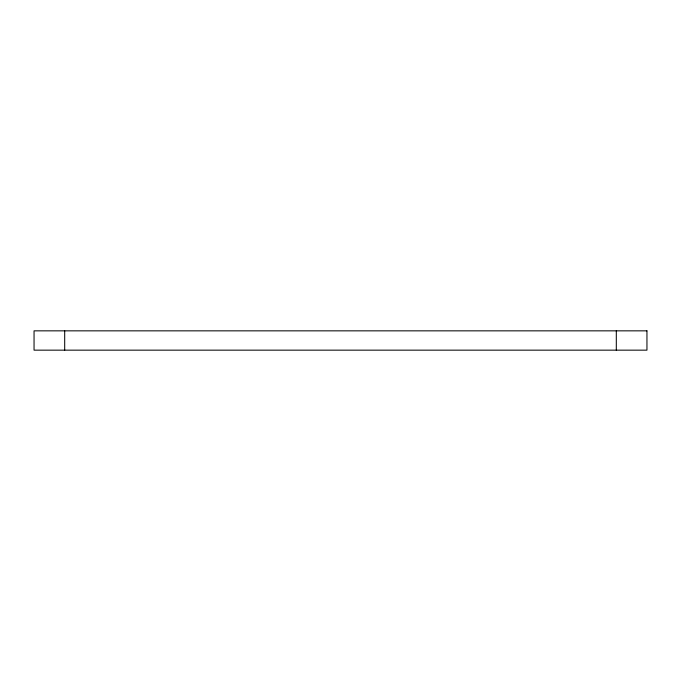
<?xml version="1.0" encoding="UTF-8"?>
<svg xmlns="http://www.w3.org/2000/svg" width="681" height="681" viewBox="0 0 681 681"><rect width="100%" height="100%" fill="white"/><g stroke="black" fill="none" stroke-linecap="round" stroke-linejoin="round"><path stroke-width="1.02" d="M616.305 330.847L616.305 350.153M64.695 330.847L64.695 350.153M646.95 330.847L34.05 330.847L34.05 350.153L646.95 350.153L646.95 330.847"/></g></svg>
